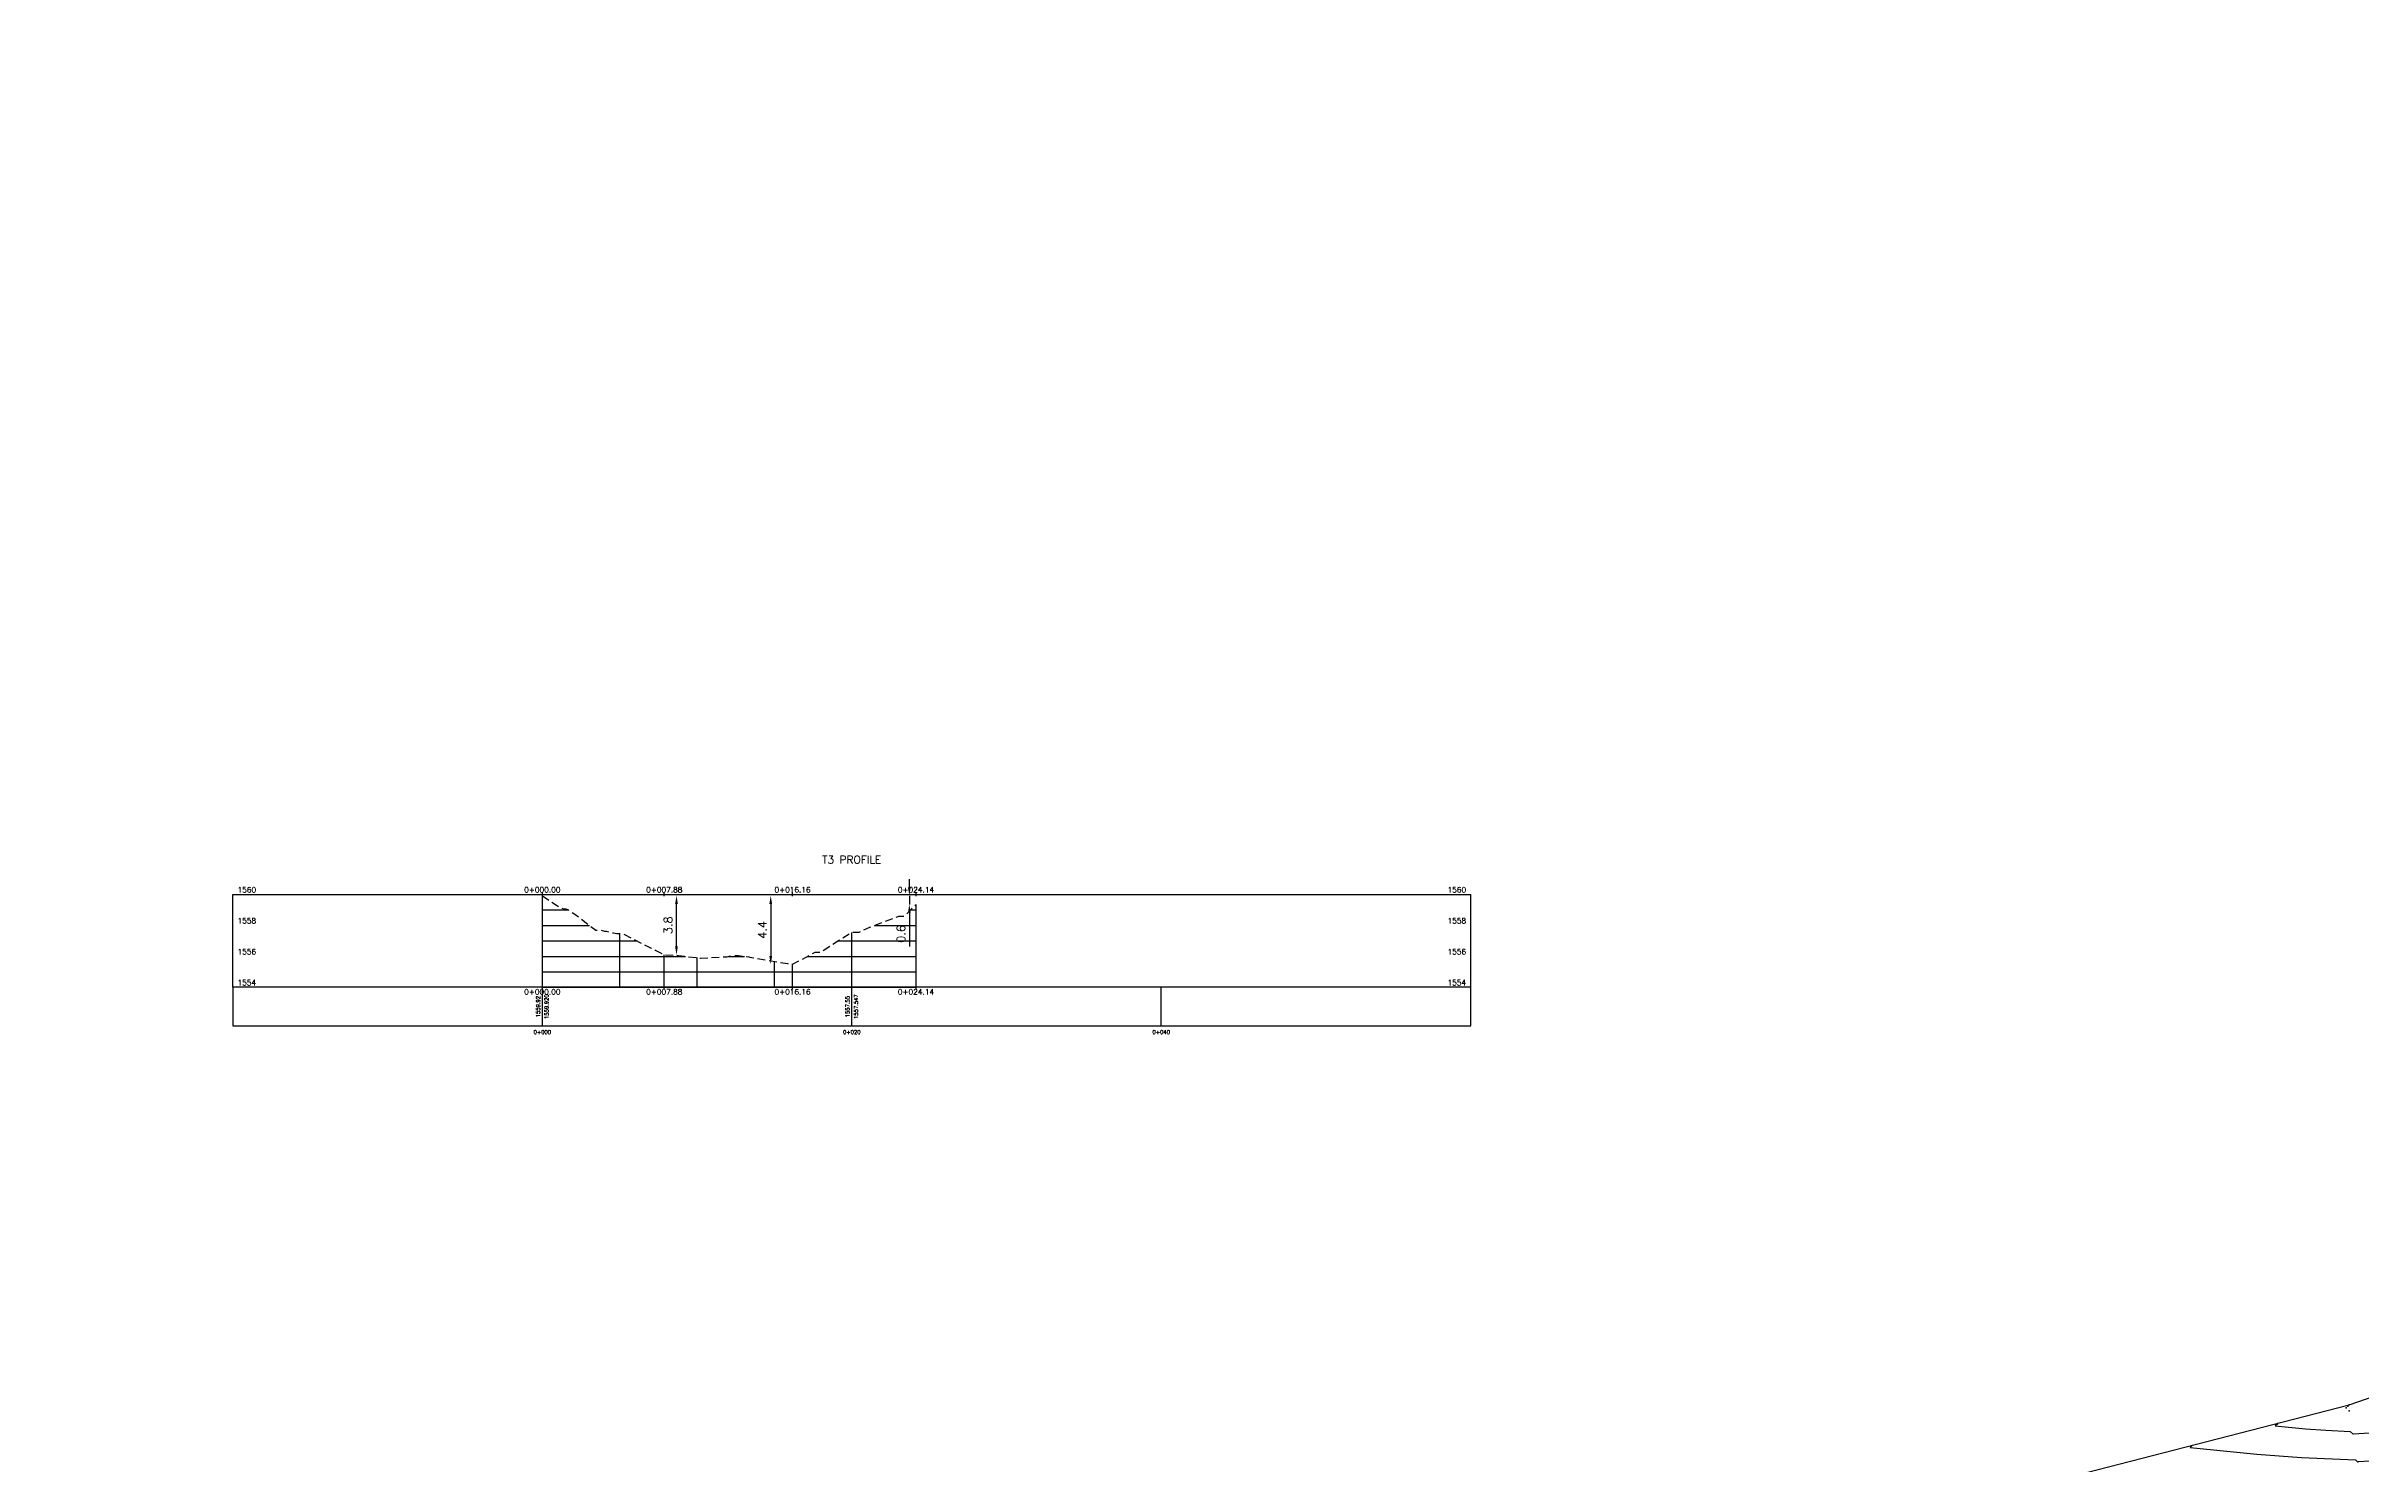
# Model space of a CAD drawing. Header units: metres. Extents: x 419582 to 423558, y 4805372 to 4807539.
# Drawn here: x 420025.4 to 420175, y 4805665.3 to 4805757 of the extents above; entities that cross this region are included whole.
import ezdxf

# ---------------------------------------------------------------- set-up
doc = ezdxf.new("R2010")
doc.units = ezdxf.units.M
doc.linetypes.add('DASHED', pattern=[0.75, 0.5, -0.25])
for name, color, linetype in [('C-ROAD-PROF', 1, 'DASHED'), ('C-ROAD-PROF-GRID-GEOM', 5, 'Continuous'), ('C-ROAD-PROF-GRID-MAJR', 8, 'Continuous'), ('C-ROAD-PROF-GRID-MINR', 8, 'Continuous'), ('C-ROAD-PROF-TEXT', 11, 'Continuous'), ('C-ROAD-PROF-TICK', 7, 'Continuous'), ('C-ROAD-PROF-TITL', 11, 'Continuous'), ('C-ROAD-PROF-TTLB', 5, 'Continuous'), ('C-TINN', 4, 'Continuous'), ('C-TINN-BNDY', 110, 'Continuous'), ('C-TOPO-MINR', 8, 'Continuous')]:
    doc.layers.add(name, color=color, linetype=linetype)
doc.styles.get("Standard").update_dxf_attribs({"font": 'simplex.shx'})
doc.dimstyles.new('TFO75', dxfattribs={"dimscale": 3, "dimtxt": 0.18, "dimasz": 0.18, "dimexe": 0.18, "dimexo": 0.0625, "dimgap": 0.09, "dimtad": 1, "dimdec": 1, "dimzin": 0, "dimdsep": 46, "dimtxsty": 'Standard', "dimcen": 0.09, "dimse1": 1, "dimse2": 1, "dimclrd": 3, "dimclre": 3, "dimclrt": 1, "dimadec": 4, "dimazin": 0, "dimtfac": 1, "dimtdec": 1, "dimtmove": 0, "dimatfit": 3, "dimfxl": 1, "dimtolj": 1, "dimtzin": 0, "dimarcsym": 0})

# ---------------------------------------------------------------- blocks, each defined once
blk = doc.blocks.new('*D15')
at = {"color": 3, "lineweight": -2, "transparency": 16777216}
blk.add_line((420072.17, 4805701.54), (420072.17, 4805698.19), dxfattribs=at)
at = {"color": 3, "transparency": 16777216}
for points in [[(420072.08, 4805701.54), (420072.26, 4805701.54), (420072.17, 4805702.08)], [(420072.08, 4805698.19), (420072.26, 4805698.19), (420072.17, 4805697.65)]]:
    blk.add_solid(points, dxfattribs=at)
at = {"layer": 'Defpoints', "color": 0, "transparency": 16777216}
for p in [(420057.41, 4805702.08), (420072.17, 4805697.65), (420073.58, 4805697.65)]:
    blk.add_point(p, dxfattribs=at)
at = {"color": 1, "transparency": 16777216, "insert": (420071.63, 4805699.87), "char_height": 0.54, "attachment_point": 5, "rotation": 90}
blk.add_mtext('\\A1;4.4', dxfattribs=at)
blk = doc.blocks.new('*D16')
at = {"color": 3, "lineweight": -2, "transparency": 16777216}
for p, q in [((420081.13, 4805702.62), (420081.13, 4805703.16)), ((420081.13, 4805702.08), (420081.13, 4805701.52)), ((420081.13, 4805700.98), (420081.13, 4805698.79))]:
    blk.add_line(p, q, dxfattribs=at)
at = {"color": 3, "transparency": 16777216}
for points in [[(420081.04, 4805702.62), (420081.22, 4805702.62), (420081.13, 4805702.08)], [(420081.04, 4805700.98), (420081.22, 4805700.98), (420081.13, 4805701.52)]]:
    blk.add_solid(points, dxfattribs=at)
at = {"layer": 'Defpoints', "color": 0, "transparency": 16777216}
for p in [(420057.41, 4805702.08), (420081.13, 4805701.52), (420081.56, 4805701.52)]:
    blk.add_point(p, dxfattribs=at)
at = {"color": 1, "transparency": 16777216, "insert": (420080.59, 4805699.61), "char_height": 0.54, "attachment_point": 5, "rotation": 90}
blk.add_mtext('\\A1;0.6', dxfattribs=at)
blk = doc.blocks.new('*D65')
at = {"color": 3, "lineweight": -2, "transparency": 16777216}
blk.add_line((420066.08, 4805698.8), (420066.08, 4805701.54), dxfattribs=at)
at = {"color": 3, "transparency": 16777216}
for points in [[(420065.99, 4805701.54), (420066.17, 4805701.54), (420066.08, 4805702.08)], [(420065.99, 4805698.8), (420066.17, 4805698.8), (420066.08, 4805698.26)]]:
    blk.add_solid(points, dxfattribs=at)
at = {"layer": 'Defpoints', "color": 0, "transparency": 16777216}
for p in [(420057.41, 4805702.08), (420066.08, 4805702.08), (420065.29, 4805698.26)]:
    blk.add_point(p, dxfattribs=at)
at = {"color": 1, "transparency": 16777216, "insert": (420065.54, 4805700.17), "char_height": 0.54, "attachment_point": 5, "rotation": 90}
blk.add_mtext('\\A1;3.8', dxfattribs=at)

msp = doc.modelspace()

# ---------------------------------------------------------------- linework, layer by layer
at = {"layer": 'C-ROAD-PROF', "color": 1, "linetype": 'DASHED', "lineweight": -3, "flags": 128}
msp.add_lwpolyline([(420057.41, 4805702.08), (420058.33, 4805701.46), (420058.6, 4805701.28), (420058.77, 4805701.24), (420058.93, 4805701.24), (420059.06, 4805701.18), (420059.16, 4805701.1), (420059.52, 4805700.88), (420060.86, 4805699.86), (420060.94, 4805699.86), (420061.2, 4805699.86), (420061.43, 4805699.78), (420061.53, 4805699.78), (420062.01, 4805699.67), (420062.23, 4805699.63), (420062.41, 4805699.64), (420062.55, 4805699.62), (420062.61, 4805699.61), (420062.73, 4805699.57), (420063.99, 4805698.91), (420064.44, 4805698.7), (420064.71, 4805698.57), (420065.29, 4805698.26), (420066.18, 4805698.21), (420066.2, 4805698.21), (420066.2, 4805698.21), (420066.2, 4805698.21), (420067.63, 4805698.05), (420069.33, 4805698.14), (420069.49, 4805698.17), (420069.75, 4805698.2), (420069.88, 4805698.22), (420069.94, 4805698.22), (420070.03, 4805698.21), (420070.09, 4805698.21), (420070.22, 4805698.2), (420070.75, 4805698.12), (420070.82, 4805698.11), (420073.26, 4805697.69), (420073.58, 4805697.65), (420074.47, 4805698.11), (420075.04, 4805698.44), (420075.35, 4805698.44), (420075.4, 4805698.44), (420077.27, 4805699.64), (420077.47, 4805699.73), (420077.48, 4805699.73), (420077.5, 4805699.73), (420077.84, 4805699.73), (420077.88, 4805699.73), (420078.57, 4805700.04), (420080.4, 4805700.74), (420080.45, 4805700.75), (420080.51, 4805700.76), (420080.63, 4805700.76), (420080.8, 4805700.75), (420081.56, 4805701.52)], dxfattribs=at)
at = {"layer": 'C-ROAD-PROF-GRID-GEOM', "color": 5, "linetype": 'Continuous', "lineweight": -3}
for p, q in [((420057.41, 4805696.16), (420057.41, 4805702.08)), ((420081.56, 4805696.16), (420081.56, 4805701.52)), ((420065.29, 4805696.16), (420065.29, 4805698.26)), ((420073.58, 4805696.16), (420073.58, 4805697.65))]:
    msp.add_line(p, q, dxfattribs=at)
at = {"layer": 'C-ROAD-PROF-GRID-MAJR', "color": 8, "linetype": 'Continuous', "lineweight": -3}
for p, q in [((420057.41, 4805696.16), (420057.41, 4805702.08)), ((420057.41, 4805700.16), (420060.46, 4805700.16)), ((420078.88, 4805700.16), (420081.56, 4805700.16)), ((420077.41, 4805696.16), (420077.41, 4805699.71)), ((420057.41, 4805698.16), (420066.67, 4805698.16)), ((420069.45, 4805698.16), (420070.48, 4805698.16)), ((420074.55, 4805698.16), (420081.56, 4805698.16)), ((420057.41, 4805696.16), (420081.56, 4805696.16))]:
    msp.add_line(p, q, dxfattribs=at)
at = {"layer": 'C-ROAD-PROF-GRID-MINR', "color": 8, "linetype": 'Continuous', "lineweight": -3}
for p, q in [((420057.41, 4805701.16), (420059.08, 4805701.16)), ((420081.2, 4805701.16), (420081.56, 4805701.16)), ((420057.41, 4805699.16), (420063.51, 4805699.16)), ((420062.41, 4805696.16), (420062.41, 4805699.64)), ((420076.52, 4805699.16), (420081.56, 4805699.16)), ((420057.41, 4805697.16), (420081.56, 4805697.16)), ((420067.41, 4805696.16), (420067.41, 4805698.08)), ((420072.41, 4805696.16), (420072.41, 4805697.83))]:
    msp.add_line(p, q, dxfattribs=at)
at = {"layer": 'C-ROAD-PROF-TEXT', "color": 11, "linetype": 'Continuous', "lineweight": -3}
for p, q in [((420057.41, 4805702.04), (420057.41, 4805702.29)), ((420065.29, 4805702.04), (420065.29, 4805702.29)), ((420073.58, 4805702.04), (420073.58, 4805702.29)), ((420081.56, 4805702.04), (420081.56, 4805702.29)), ((420057.41, 4805696.04), (420057.41, 4805696.29)), ((420065.29, 4805696.04), (420065.29, 4805696.29)), ((420073.58, 4805696.04), (420073.58, 4805696.29)), ((420081.56, 4805696.04), (420081.56, 4805696.29))]:
    msp.add_line(p, q, dxfattribs=at)
at = {"layer": 'C-ROAD-PROF-TICK', "color": 7, "linetype": 'Continuous', "lineweight": -3}
for p, q in [((420057.41, 4805693.66), (420057.41, 4805696.16)), ((420077.41, 4805693.66), (420077.41, 4805696.16)), ((420097.41, 4805693.66), (420097.41, 4805696.16))]:
    msp.add_line(p, q, dxfattribs=at)
at = {"layer": 'C-ROAD-PROF-TTLB', "color": 5, "linetype": 'Continuous', "lineweight": -3}
for p, q in [((420037.41, 4805696.16), (420037.41, 4805702.16)), ((420037.41, 4805702.16), (420117.41, 4805702.16)), ((420117.41, 4805696.16), (420117.41, 4805702.16))]:
    msp.add_line(p, q, dxfattribs=at)
msp.add_3dface([(420037.41, 4805693.66), (420117.41, 4805693.66), (420117.41, 4805696.16), (420037.41, 4805696.16)], dxfattribs=at)
at = {"layer": 'C-TINN', "color": 4, "linetype": 'Continuous', "lineweight": -3}
for p in [(420173.99, 4805668.98, 1536.17), (420174.09, 4805669.08, 1536.17), (420174.19, 4805669.18, 1536.17), (420174.19, 4805668.78, 1536.17)]:
    msp.add_point(p, dxfattribs=at)
at = {"layer": 'C-TINN-BNDY', "color": 110, "linetype": 'Continuous', "lineweight": -3, "flags": 128}
msp.add_lwpolyline([(419987.22, 4805626.86), (420067.42, 4805642.58), (420130.36, 4805657.89), (420174.19, 4805669.18), (420298.87, 4805712.34), (420443.91, 4805743.65), (420493.5, 4805756.98)], dxfattribs=at)
at = {"layer": 'C-TOPO-MINR', "color": 8, "linetype": 'Continuous', "lineweight": -3, "flags": 128}
for points, elevation in [([(420169.59, 4805668), (420169.5, 4805667.91), (420169.41, 4805667.82), (420171.37, 4805667.63), (420172.68, 4805667.53), (420174.26, 4805667.46), (420174.44, 4805667.28), (420174.45, 4805667.29), (420174.46, 4805667.3), (420189.99, 4805668.26)], 1537), ([(420164.05, 4805666.57), (420163.97, 4805666.49), (420163.9, 4805666.41), (420168.22, 4805665.99), (420171.1, 4805665.78), (420174.59, 4805665.62), (420174.74, 4805665.47), (420174.77, 4805665.49), (420174.79, 4805665.52), (420188.07, 4805666.34)], 1538)]:
    msp.add_lwpolyline(points, dxfattribs=dict(at, elevation=elevation))

# ---------------------------------------------------------------- texts
at = {"layer": 'C-ROAD-PROF-TEXT', "color": 11, "linetype": 'Continuous', "lineweight": -3}
for s, insert, char_height, attachment_point in [('1560', (420038.91, 4805702.46), 0.35, 6), ('0+000.00', (420057.41, 4805702.29), 0.35, 8), ('0+007.88', (420065.29, 4805702.29), 0.35, 8), ('0+016.16', (420073.58, 4805702.29), 0.35, 8), ('0+024.14', (420081.56, 4805702.29), 0.35, 8), ('{\\C256;1560}', (420115.91, 4805702.46), 0.35, 4), ('1558', (420038.91, 4805700.46), 0.35, 6), ('{\\C256;1558}', (420115.91, 4805700.46), 0.35, 4), ('1556', (420038.91, 4805698.46), 0.35, 6), ('{\\C256;1556}', (420115.91, 4805698.46), 0.35, 4), ('1554', (420038.91, 4805696.46), 0.35, 6), ('0+000.00', (420057.41, 4805696.04), 0.35, 2), ('0+007.88', (420065.29, 4805696.04), 0.35, 2), ('0+016.16', (420073.58, 4805696.04), 0.35, 2), ('0+024.14', (420081.56, 4805696.04), 0.35, 2), ('{\\C256;1554}', (420115.91, 4805696.46), 0.35, 4), ('0+000', (420057.41, 4805693.39), 0.25, 2), ('0+020', (420077.41, 4805693.39), 0.25, 2), ('0+040', (420097.41, 4805693.39), 0.25, 2)]:
    msp.add_mtext(s, dxfattribs=dict(at, insert=insert, char_height=char_height, attachment_point=attachment_point))
at = {"layer": 'C-ROAD-PROF-TEXT', "color": 11, "linetype": 'Continuous', "lineweight": -3, "char_height": 0.25, "rotation": 90}
for s, insert, attachment_point in [('1559.92', (420057.26, 4805694.91), 8), ('1559.920', (420057.56, 4805694.91), 2), ('1557.55', (420077.26, 4805694.91), 8), ('1557.547', (420077.56, 4805694.91), 2)]:
    msp.add_mtext(s, dxfattribs=dict(at, insert=insert, attachment_point=attachment_point))
at = {"layer": 'C-ROAD-PROF-TITL', "color": 11, "linetype": 'Continuous', "lineweight": -3, "insert": (420077.41, 4805704.16), "char_height": 0.5, "attachment_point": 8}
msp.add_mtext('T3 PROFILE', dxfattribs=at)

# ---------------------------------------------------------------- dimensions: what is measured, and where the dimension line sits
for base, p1, p2, picture, middle in [((420081.13, 4805701.52), (420057.41, 4805702.08), (420081.56, 4805701.52), '*D16', (420080.59, 4805699.61)), ((420072.17, 4805697.65), (420057.41, 4805702.08), (420073.58, 4805697.65), '*D15', (420071.63, 4805699.87)), ((420066.08, 4805702.08), (420065.29, 4805698.26), (420057.41, 4805702.08), '*D65', (420065.54, 4805700.17))]:
    dim = msp.add_linear_dim(base=base, p1=p1, p2=p2, angle=90, dimstyle='TFO75')
    dim.commit()
    dim.dimension.update_dxf_attribs({"geometry": picture, "text_midpoint": middle})

doc.saveas('drawing.dxf')
